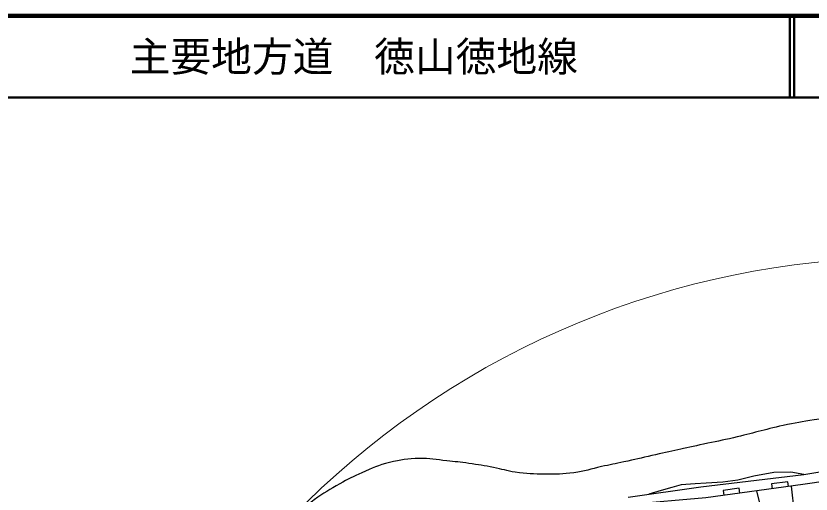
# Model space of a CAD drawing. Units: millimetres, scale not verified. Extents: x 40000 to 680000, y 20000 to 380000.
# Drawn here: x 202784 to 300347, y 321302 to 380000 of the extents above; entities that cross this region are included whole.
import ezdxf
from ezdxf.enums import TextEntityAlignment as Align

# ---------------------------------------------------------------- set-up
doc = ezdxf.new("R2010")
doc.units = ezdxf.units.MM
doc.header["$LTSCALE"] = 1000
for name, color, linetype, lineweight in [('M-BGD', 7, 'Continuous', 25), ('M-STR-HTXT', 7, 'Continuous', 13), ('M-TTL', 2, 'Continuous', 140), ('M-TTL-LINE', 7, 'Continuous', 50)]:
    doc.layers.add(name, color=color, linetype=linetype, lineweight=lineweight)
doc.layers.add('M-TTL-TXT', color=7, linetype='Continuous')
doc.styles.add('ＭＳ ゴシック', font='')
doc.styles.get('ＭＳ ゴシック').set_extended_font_data('MS Gothic')

msp = doc.modelspace()

# ---------------------------------------------------------------- linework, layer by layer
at = {"layer": 'M-BGD'}
for p, q in [((291537, 322024), (289555, 321756)), ((291617, 321430), (291537, 322024)), ((297483, 322828), (295501, 322560)), ((295501, 322560), (295581, 321965)), ((297563, 322233), (297483, 322828)), ((298377, 318508), (297945, 322285)), ((289555, 321756), (289635, 321162)), ((294671, 317678), (293676, 321708))]:
    msp.add_line(p, q, dxfattribs=at)
for points in [[(277895, 320942), (286811, 322203), (299438, 323705), (310884, 325601), (324441, 326781), (330343, 327032), (343292, 325959), (349302, 325923), (364969, 326781), (387612, 328105), (396296, 328749), (409066, 328632), (414145, 326164), (433381, 326942), (450734, 327837), (455017, 327896), (455017, 327419)], [(433403, 326159), (428060, 325899), (414149, 325100), (408877, 328066), (387480, 326904), (374326, 326218), (353287, 324835), (348888, 324620), (342592, 324906), (329357, 325836), (311471, 324227), (299345, 322474), (287434, 320864), (278087, 320021)], [(299438, 323705), (297869, 323980), (295771, 323949), (293306, 323519), (291351, 323026), (289538, 322772), (287472, 322629), (286120, 322550), (284388, 322422), (283243, 322104), (281955, 321755), (280448, 321303)]]:
    msp.add_lwpolyline(points, dxfattribs=at)
msp.add_open_spline([(318879, 338126), (318755, 337261), (318721, 337017), (318665, 336301), (318607, 335563), (318618, 335146), (318593, 334405), (318577, 333917), (318717, 333616), (318558, 333154), (318416, 332743), (318260, 332526), (317949, 332223), (317625, 331907), (317404, 331750), (316984, 331580), (316321, 331310), (315904, 331282), (315195, 331186), (314306, 331066), (313802, 331040), (312906, 331007), (311817, 330968), (311205, 331068), (310116, 331043), (309500, 331029), (309157, 330996), (308542, 330972), (307340, 330923), (306665, 330940), (305465, 330864), (303616, 330747), (302577, 330670), (300744, 330399), (299242, 330177), (298399, 330045), (296916, 329720), (294526, 329196), (293217, 328777), (290835, 328217), (289403, 327881), (288589, 327744), (287151, 327430), (284677, 326891), (283290, 326591), (280819, 326035), (279477, 325733), (278730, 325541), (277385, 325248), (276312, 325015), (275705, 324907), (274631, 324676), (273302, 324390), (272581, 324097), (271233, 323925), (269873, 323751), (269098, 323742), (267727, 323746), (266285, 323750), (265472, 323801), (264043, 323996), (262995, 324140), (262436, 324374), (261396, 324569), (260213, 324790), (259548, 324904), (258355, 325069), (257296, 325217), (256701, 325283), (255637, 325391), (254325, 325524), (253592, 325703), (252274, 325677), (250836, 325650), (250023, 325521), (248626, 325177), (247252, 324838), (246522, 324494), (245228, 323925), (244152, 323452), (243562, 323153), (242545, 322565), (241290, 321840), (240546, 321482), (239397, 320598), (238817, 320152), (238431, 319940), (238002, 319346), (237486, 318632), (237278, 318166), (236965, 317343), (236659, 316541), (236588, 316058), (236356, 315232), (236040, 314103), (235894, 313462), (235570, 312335), (235138, 310835), (234872, 310003), (234425, 308508), (233824, 306496), (233570, 305342), (232887, 303357), (232487, 302194), (232177, 301574), (231742, 300423), (231421, 299576), (231136, 299129), (230955, 298241), (230804, 297500), (230777, 297065), (230812, 296310), (230875, 294958), (231107, 294219), (231277, 292876), (231400, 291899), (231457, 291350), (231563, 290372), (231665, 289436), (231840, 288916), (231814, 287975), (231797, 287383), (231724, 287052), (231599, 286473), (231494, 285989), (231419, 285719), (231241, 285257), (230938, 284469), (230632, 284089), (230275, 283325), (229939, 282605), (229771, 282193), (229453, 281465), (229142, 280754), (228941, 280366), (228666, 279641), (228368, 278856), (228254, 278397), (227986, 277602), (227737, 276860), (227672, 276415), (227342, 275706), (227128, 275245), (226984, 274991), (226663, 274597), (226281, 274129), (225999, 273924), (225518, 273560), (224922, 273108), (224532, 272935), (223908, 272522), (223262, 272095), (222860, 271907), (222263, 271413), (221973, 271174), (221849, 270999), (221583, 270734), (221318, 270468), (221169, 270320), (220904, 270054), (220643, 269792), (220561, 269710), (220237, 269383)], degree=3, knots=[0, 0, 0, 0, 1, 1, 1, 2, 2, 2, 3, 3, 3, 4, 4, 4, 5, 5, 5, 6, 6, 6, 7, 7, 7, 8, 8, 8, 9, 9, 9, 10, 10, 10, 11, 11, 11, 12, 12, 12, 13, 13, 13, 14, 14, 14, 15, 15, 15, 16, 16, 16, 17, 17, 17, 18, 18, 18, 19, 19, 19, 20, 20, 20, 21, 21, 21, 22, 22, 22, 23, 23, 23, 24, 24, 24, 25, 25, 25, 26, 26, 26, 27, 27, 27, 28, 28, 28, 29, 29, 29, 30, 30, 30, 31, 31, 31, 32, 32, 32, 33, 33, 33, 34, 34, 34, 35, 35, 35, 36, 36, 36, 37, 37, 37, 38, 38, 38, 39, 39, 39, 40, 40, 40, 41, 41, 41, 42, 42, 42, 43, 43, 43, 44, 44, 44, 45, 45, 45, 46, 46, 46, 47, 47, 47, 48, 48, 48, 49, 49, 49, 50, 50, 50, 51, 51, 51, 52, 52, 52, 53, 53, 53, 54, 54, 54, 54], dxfattribs=at)
at = {"layer": 'M-STR-HTXT'}
msp.add_arc((312000, 245346), 105000, 93.36196, 137.25176, dxfattribs=at)
at = {"layer": 'M-TTL'}
msp.add_line((680000, 380000), (40000, 380000), dxfattribs=at)
msp.add_line((680000, 380000), (40000, 380000), dxfattribs=at)
at = {"layer": 'M-TTL-LINE'}
for p, q in [((297750, 380000), (297750, 370000)), ((297750, 380000), (297750, 370000)), ((298250, 380000), (298250, 370000)), ((298250, 380000), (298250, 370000)), ((40000, 370000), (680000, 370000)), ((40000, 370000), (680000, 370000))]:
    msp.add_line(p, q, dxfattribs=at)

# ---------------------------------------------------------------- texts
at = {"layer": 'M-TTL-TXT', "style": 'ＭＳ ゴシック'}
msp.add_text('主要地方道\u3000徳山徳地線', height=3666, dxfattribs=at).set_placement((216734, 375000), align=Align.MIDDLE_LEFT)

doc.saveas('drawing.dxf')
